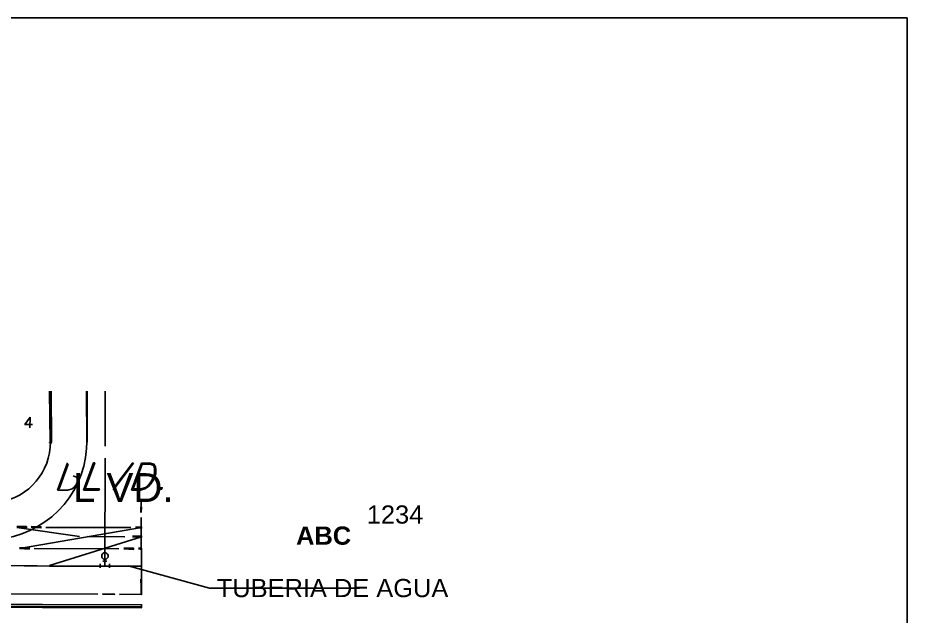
# Model space of a CAD drawing. Header units: feet. Extents: x 13 to 426, y 12 to 285.
# Drawn here: x 279.5 to 426.2, y 186.2 to 284.9 of the extents above; entities that cross this region are included whole.
import ezdxf
from ezdxf.enums import TextEntityAlignment as Align

# ---------------------------------------------------------------- set-up
doc = ezdxf.new("R2010")
doc.units = ezdxf.units.FT
for name, color, linetype in [('AGUA', 5, 'UTIL_W'), ('ANOTACION', 8, 'CONTINUOUS'), ('EJE_VIA', 7, 'CONTINUOUS')]:
    doc.layers.add(name, color=color, linetype=linetype)
doc.styles.add('CAD_TEXT', font='Arial')
doc.styles.add('LTSTD', font='Arial')
doc.styles.add('TXT_Arial_B', font='Arial')
doc.styles.add('TXT_Arial_N', font='Arial')
doc.linetypes.add('UTIL_W', pattern='A,4,-3,["W",LTSTD,S=1.2,R=0,X=-1.86,Y=-0.6],-3', length=10)

msp = doc.modelspace()

# ---------------------------------------------------------------- linework, layer by layer
at = {"layer": 'AGUA'}
msp.add_lwpolyline([(52.18, 195.19), (109.35, 194.99), (111.91, 192.5), (123.55, 192.49), (126.06, 194.96), (299.9, 194.46)], dxfattribs=at)
at = {"layer": 'ANOTACION'}
msp.add_lwpolyline([(297.74, 194.5), (311.15, 190.84), (335.9, 190.84)], dxfattribs=at)
msp.add_solid([(297.74, 194.5), (299.62, 193.01), (300.11, 194.82), (297.74, 194.5)], dxfattribs=at)
at = {"layer": 'EJE_VIA'}
for p, q in [((426.22, 12.08), (426.22, 284.92)), ((284.78, 223.33), (284.97, 214.9)), ((284.78, 223.33), (285.07, 214.9)), ((284.78, 223.33), (284.87, 214.9)), ((284.78, 223.33), (284.92, 214.9)), ((285.03, 223.33), (285.07, 214.9)), ((290.88, 223.32), (290.97, 214.9)), ((290.88, 223.32), (290.9, 214.9)), ((290.88, 223.32), (290.92, 214.9)), ((290.92, 223.32), (290.93, 214.9)), ((290.97, 214.9), (290.97, 223.32)), ((293.93, 214.28), (293.93, 223.32)), ((281.53, 217.27), (281.55, 219.02)), ((286.07, 207.02), (287.72, 211.52)), ((286.35, 207.23), (287.85, 211.3)), ((293.9, 194.52), (293.92, 212.28)), ((295.28, 207), (298.63, 211.48)), ((298.28, 206.98), (299.93, 211.48)), ((298.57, 207.2), (300.07, 211.27)), ((299.9, 205.3), (299.85, 203.3)), ((299.9, 203.3), (299.95, 204.25)), ((299.9, 202.5), (299.91, 192.33)), ((279.35, 200.87), (289.7, 199.37)), ((279.82, 197.37), (299.95, 200.83)), ((281.75, 200.87), (283.35, 200.88)), ((284.15, 200.86), (298.15, 200.83)), ((284.75, 194.6), (299.95, 199.33)), ((290.95, 199.34), (297.2, 199.33)), ((282.22, 197.38), (296.22, 197.35)), ((293.57, 195.28), (294.22, 195.27)), ((244.75, 194.61), (282.75, 194.55)), ((284.75, 194.45), (299.95, 194.47)), ((293.13, 194.2), (293.13, 194.85)), ((294.65, 194.2), (294.65, 194.83)), ((299.87, 189.83), (299.88, 192.33)), ((276.72, 189.89), (292.72, 189.85)), ((293.52, 189.84), (295.52, 189.85)), ((296.32, 189.82), (299.95, 189.83)), ((136.58, 188.54), (299.95, 188.1)), ((136.58, 188.29), (299.95, 187.77))]:
    msp.add_line(p, q, dxfattribs=at)
for points in [[(426.22, 284.92), (12.6, 284.92), (12.6, 12.08)], [(281.55, 219.02), (280.72, 217.85), (281.97, 217.85)], [(274.87, 198.92), (275.87, 198.95), (277.35, 199.1), (278.8, 199.39), (280.19, 199.81), (281.53, 200.34), (282.81, 201), (284.02, 201.76), (285.15, 202.62), (286.2, 203.58), (287.17, 204.63), (288.03, 205.76), (288.8, 206.96), (289.46, 208.24), (290, 209.57), (290.43, 210.97), (290.72, 212.41), (290.88, 213.9), (290.92, 214.9)], [(274.88, 204.92), (275.72, 204.95), (276.62, 205.06), (277.49, 205.26), (278.34, 205.52), (279.15, 205.86), (279.92, 206.26), (280.65, 206.73), (281.34, 207.25), (281.97, 207.84), (282.56, 208.47), (283.08, 209.15), (283.55, 209.88), (283.96, 210.65), (284.3, 211.46), (284.57, 212.31), (284.76, 213.18), (284.88, 214.08), (284.92, 214.9)], [(285.07, 214.9), (284.98, 214.77), (284.83, 214.77), (284.77, 214.9)], [(290.35, 207), (292, 211.5), (292.22, 211.5), (290.65, 207.22), (293, 207.22), (292.92, 207), (290.35, 207)], [(298.63, 211.48), (298.43, 211.48), (295.52, 207.63)], [(299.93, 211.48), (301.43, 211.48), (301.98, 211.27), (302.27, 210.83), (302.32, 210.4), (302.3, 209.77), (301.9, 208.7), (301.45, 208.05), (301.08, 207.62), (300.5, 207.2), (299.78, 206.98), (298.28, 206.98)], [(300.07, 211.27), (301.35, 211.27), (301.92, 211.05), (302.05, 210.83), (302.1, 210.4), (302.08, 209.77), (301.7, 208.7), (301.25, 208.05), (300.87, 207.62), (300.58, 207.42), (299.85, 207.2), (298.57, 207.2)], [(288.65, 209.37), (289.2, 209.15), (289.35, 208.93), (289.4, 208.5), (289.17, 207.87), (288.8, 207.43), (288.5, 207.22), (287.78, 207.02), (286.07, 207.02)], [(303.15, 207.4), (303.37, 207.4), (303.28, 207.18), (303.07, 207.18), (303.15, 207.4)], [(279.35, 200.9), (280.95, 200.8), (280.95, 201), (279.35, 201)], [(281.75, 200.9), (283.35, 200.78), (283.35, 200.98), (281.75, 201)], [(298.95, 200.83), (299.95, 200.73), (299.95, 200.93), (298.95, 200.93)], [(298.45, 199.33), (299.95, 199.23), (299.95, 199.43), (298.45, 199.43)], [(279.82, 197.4), (281.42, 197.3), (281.42, 197.5), (279.82, 197.5)], [(294.43, 196.13), (294.42, 196.3), (294.33, 196.45), (294.22, 196.58), (294.07, 196.65), (293.9, 196.68), (293.73, 196.65), (293.58, 196.58), (293.47, 196.45), (293.38, 196.3), (293.37, 196.13), (293.38, 195.97), (293.46, 195.83), (293.56, 195.72), (293.68, 195.65), (293.82, 195.61), (293.96, 195.61), (294.1, 195.64), (294.22, 195.71), (294.33, 195.82), (294.42, 195.97), (294.43, 196.13)], [(297.02, 197.33), (298.62, 197.23), (298.62, 197.43), (297.02, 197.43)], [(299.42, 197.33), (299.95, 197.23), (299.95, 197.43), (299.42, 197.43)], [(299.42, 197.33), (299.95, 197.23), (299.95, 197.43), (299.42, 197.43)], [(299.95, 192.33), (299.93, 189.83), (299.85, 192.33)], [(293.52, 189.85), (295.52, 189.8), (293.52, 189.9)], [(296.32, 189.83), (299.95, 189.78), (296.32, 189.88)], [(136.58, 188.42), (136.58, 188.17), (299.95, 187.6), (299.95, 188.1), (136.58, 188.67), (136.58, 188.42)]]:
    msp.add_lwpolyline(points, dxfattribs=at)

# ---------------------------------------------------------------- texts
at = {"layer": 'ANOTACION', "style": 'CAD_TEXT'}
msp.add_text('L VD.', height=4.75, dxfattribs=at).set_placement((296.94, 207.44), align=Align.MIDDLE_CENTER)
at = {"layer": 'ANOTACION', "char_height": 3}
for s, insert, attachment_point, style in [('1234', (337.09, 204.49), 1, 'TXT_Arial_N'), ('{\\fArial|b1;ABC}', (325.43, 201.01), 1, 'TXT_Arial_B'), ('TUBERIA DE AGUA', (312.35, 190.84), 4, 'CAD_TEXT')]:
    msp.add_mtext(s, dxfattribs=dict(at, insert=insert, attachment_point=attachment_point, style=style))

doc.saveas('drawing.dxf')
